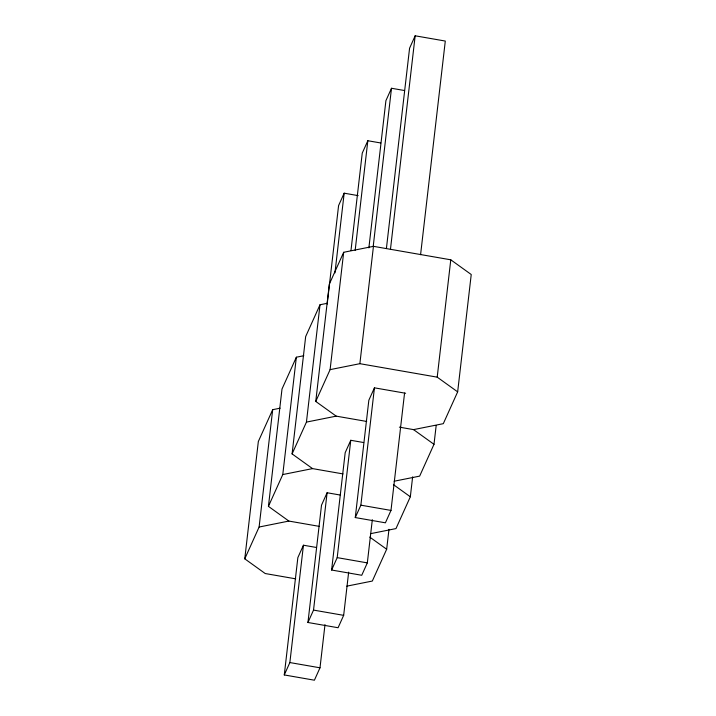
<?xml version="1.0" encoding="UTF-8"?>
<svg xmlns="http://www.w3.org/2000/svg" width="716" height="716" viewBox="0 0 716 716"><rect width="100%" height="100%" fill="white"/><g stroke="black" fill="none" stroke-linecap="round" stroke-linejoin="round"><path stroke-width="1.07" d="M295.717 578.841L265.215 573.534L244.765 558.829L258.342 441.486L272.689 409.677L280.126 408.192M244.765 558.829L259.111 527.021L272.689 409.677M319.381 526.385L288.879 521.069L268.428 506.364L282.006 389.021L296.352 357.212L303.79 355.727M268.428 506.364L282.775 474.556L296.352 357.212M343.045 473.92L312.543 468.604L292.092 453.908L305.669 336.565L320.016 304.756L327.454 303.262M292.092 453.908L306.439 422.1L320.016 304.756M366.708 421.455L336.207 416.139L315.756 401.443L329.333 284.1L343.68 252.292L373.448 246.34L450.785 259.81L471.235 274.514L457.658 391.858L443.311 423.666L413.544 429.618L399.385 427.148M324.992 624.638L319.998 667.804L314.405 680.2L284.279 674.946L297.856 557.612L303.441 545.216L316.356 547.463M327.185 304.103L338.587 205.582L344.172 193.186L358.161 195.629M284.279 674.946L289.864 662.56L303.441 545.216M334.954 272.894L344.172 193.186M315.756 401.443L330.103 369.635L343.68 252.292M348.656 572.173L343.662 615.348L338.077 627.735L307.943 622.49L321.52 505.147L327.105 492.751L340.019 495.007M350.974 250.537L362.251 153.117L367.836 140.73L380.751 142.976M307.943 622.49L313.527 610.095L327.105 492.751M355.163 250.323L367.836 140.73M372.32 519.709L367.326 562.883L361.741 575.27L331.606 570.025L345.184 452.682L350.768 440.286L363.683 442.542M368.874 247.888L385.915 100.652L391.5 88.265L404.415 90.511M331.606 570.025L337.2 557.63L350.768 440.286M373.188 246.564L391.5 88.265M330.103 369.635L359.871 363.683L373.448 246.34M404.567 393.075L390.99 510.418L385.405 522.814L355.27 517.561L368.847 400.217L374.441 387.83L405.623 393.263M386.398 248.559L409.579 48.196L415.164 35.8L445.298 41.054L420.578 254.699M355.27 517.561L360.864 505.174L374.441 387.83M390.444 249.454L415.164 35.8M346.804 586.153L372.32 581.052L386.667 549.244L388.976 529.321M370.467 533.688L395.984 528.587L410.331 496.779L412.64 476.856M457.658 391.858L437.207 377.153L450.785 259.81M394.131 481.233L419.648 476.122L433.994 444.314L436.178 425.501M306.439 422.1L336.207 416.139M282.775 474.556L312.543 468.604M259.111 527.021L288.879 521.069M359.871 363.683L437.207 377.153M360.864 505.174L390.99 510.418M337.2 557.63L367.326 562.883M313.527 610.095L343.662 615.348M289.864 662.56L319.998 667.804M413.544 429.618L433.994 444.314M393.433 484.634L410.331 496.779M369.769 537.098L386.667 549.244"/></g></svg>
